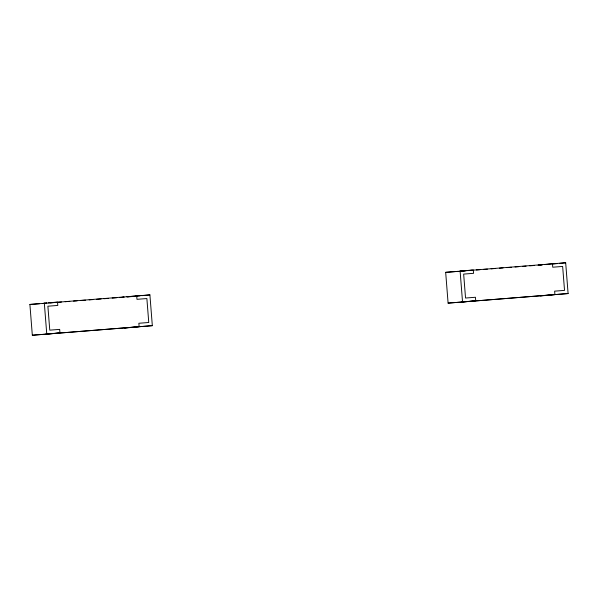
<?xml version="1.0" encoding="UTF-8"?>
<svg xmlns="http://www.w3.org/2000/svg" width="598" height="598" viewBox="0 0 598 598"><rect width="100%" height="100%" fill="white"/><g stroke="black" fill="none" stroke-linecap="round" stroke-linejoin="round"><path stroke-width="0.9" d="M29.9 304.449L149.904 294.881L152.326 325.663L32.322 335.231L29.9 304.449L39.58 303.702M46.704 303.074L43.101 303.433L46.779 303.149M48.505 302.902L57.52 302.02L57.789 305.436L47.885 306.206L49.769 330.148L59.673 329.378L59.942 332.802L45.523 334.215M122.291 297.311L124.092 297.139L119.525 297.527M126.791 296.87L136.71 295.898L136.979 299.321L146.876 298.551L148.76 322.494L138.863 323.264L139.132 326.68L124.713 328.093M135.484 296.294L139.992 295.853M141.793 295.674L149.904 294.881M445.674 272.337L565.678 262.769L568.1 293.551L448.096 303.119L445.674 272.337L457.993 271.387M459.772 271.23L473.287 269.907L473.556 273.323L463.659 274.093L465.543 298.036L475.44 297.266L475.709 300.689L461.29 302.102M541.668 264.847L538.058 265.198L542.461 264.862M544.367 264.578L552.477 263.785L552.746 267.209L562.643 266.439L564.534 290.381L554.63 291.151L554.899 294.567L540.48 295.98M553.06 264.002L557.568 263.561M559.369 263.382L565.678 262.769M32.322 335.231L152.326 325.663M448.096 303.119L568.1 293.551M50.464 302.865L54.149 302.573M57.834 302.289L61.512 302.005M65.197 301.721L69.802 301.37M73.487 301.086L77.164 300.801M80.85 300.51L85.454 300.159M89.139 299.875L92.825 299.591M96.502 299.306L101.107 298.948M103.873 298.738L108.477 298.38M112.162 298.096L116.76 297.737M127.568 296.907L131.964 296.563M460.714 271.178L465.319 270.819M468.077 270.602L471.762 270.318M476.367 269.967L480.052 269.683M483.73 269.399L487.415 269.115M491.1 268.831L495.705 268.472M499.382 268.188L503.068 267.904M506.753 267.62L511.357 267.261M515.042 266.977L518.72 266.693M522.405 266.409L526.091 266.125M529.776 265.841L534.38 265.482M545.981 264.585L549.495 264.316M460.094 270.924L462.516 301.706M44.319 303.036L46.741 333.819"/></g></svg>
